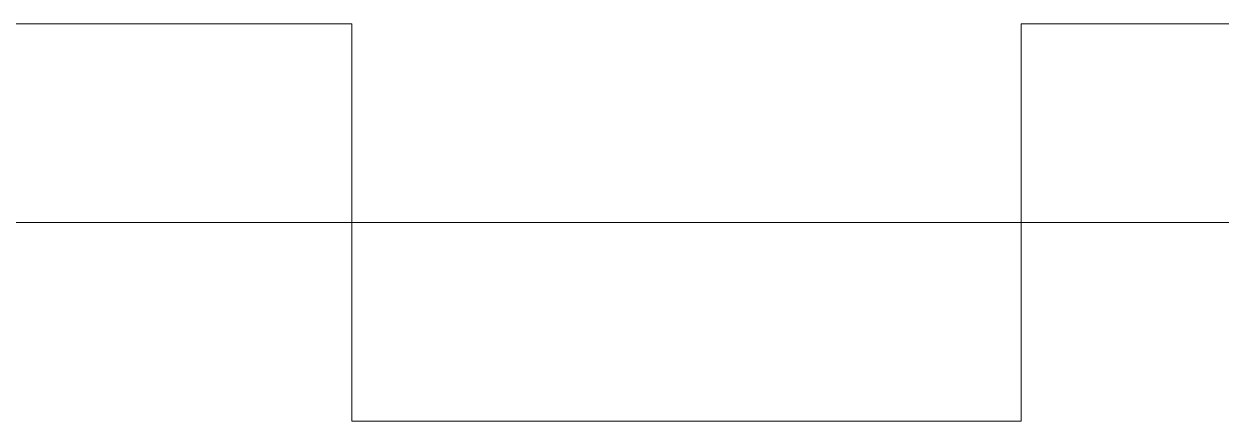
# Model space of a CAD drawing. Header units: centimetres. Extents: x -7.7 to 7.6, y -8.2 to 8.2.
# Drawn here: x -3.034 to -1.223, y -0.301 to 0.299 of the extents above; entities that cross this region are included whole.
import ezdxf

# ---------------------------------------------------------------- set-up
doc = ezdxf.new("R2010")
doc.units = ezdxf.units.CM
doc.header["$MEASUREMENT"] = 0
doc.layers.add('Livello 1', color=7, linetype='Continuous')

msp = doc.modelspace()

# ---------------------------------------------------------------- linework, layer by layer
at = {"layer": 'Livello 1', "color": 1, "lineweight": 9}
for points in [[(-3.25713, 0.29948), (-3.25713, 0.29948), (-2.53838, 0.29948), (-2.53838, 0.29948)], [(-2.53838, 0.29948), (-2.53838, 0.29948), (-2.53838, -0.00052), (-2.53838, -0.00052)], [(-1.52588, -0.00052), (-1.52588, -0.00052), (-1.52588, 0.29948), (-1.52588, 0.29948)], [(-1.52588, 0.29948), (-1.52588, 0.29948), (-0.51338, 0.29948), (-0.51338, 0.29948)], [(-2.53838, -0.00052), (-2.53838, -0.00052), (-3.25713, -0.00052), (-3.25713, -0.00052)], [(-2.53838, -0.00052), (-2.53838, -0.00052), (-1.52588, -0.00052), (-1.52588, -0.00052)], [(-2.53838, -0.30052), (-2.53838, -0.30052), (-2.53838, -0.00052), (-2.53838, -0.00052)], [(-0.51338, -0.00052), (-0.51338, -0.00052), (-1.52588, -0.00052), (-1.52588, -0.00052)], [(-1.52588, -0.00052), (-1.52588, -0.00052), (-1.52588, -0.30052), (-1.52588, -0.30052)], [(-1.52588, -0.30052), (-1.52588, -0.30052), (-2.53838, -0.30052), (-2.53838, -0.30052)]]:
    msp.add_open_spline(points, degree=3, dxfattribs=at)

doc.saveas('drawing.dxf')
